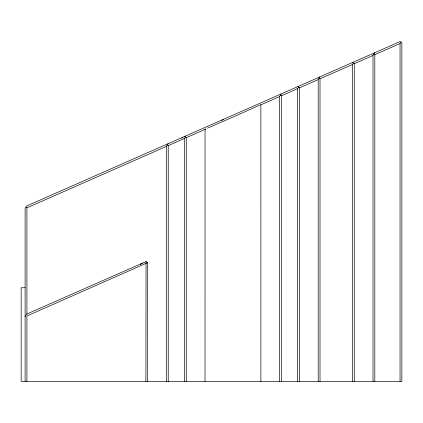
<?xml version="1.0" encoding="UTF-8"?>
<svg xmlns="http://www.w3.org/2000/svg" width="423" height="423" viewBox="0 0 423 423"><rect width="100%" height="100%" fill="white"/><g stroke="black" fill="none" stroke-linecap="round" stroke-linejoin="round"><path stroke-width="0.63" d="M205.012 381.477L205.044 129.195L205.774 128.883M25.116 316.589L26.765 314.056L146.041 261.557L145.887 381.477M168.084 143.698L166.435 146.226L166.435 381.477M181.848 138.358L182.509 137.348M184.46 381.477L184.46 138.458L185.438 136.957M281.284 93.864L279.635 96.396L279.635 381.477M297.66 381.477L297.66 88.629L298.638 87.127M319.862 76.886L318.212 79.413L318.212 381.477M352.459 381.477L352.459 64.508L353.438 63.006M374.656 52.764L373.007 55.291L373.007 381.477M400.047 381.477L400.047 43.558L401.025 42.062M221.71 120.523L223.259 119.408M140.637 264.238L142.281 263.206L140.605 264.253M147.69 381.477L147.69 262.63L26.919 315.96L26.919 381.477M25.94 207.17L26.919 207.804L166.435 146.39M167.259 144.962L168.238 145.597L184.46 138.458M186.263 137.665L205.583 129.158M260.922 104.804L279.635 96.56M280.46 95.133L281.438 95.767L297.66 88.629M299.463 87.836L318.212 79.582M319.037 78.149L320.015 78.789L352.459 64.508M354.263 63.714L373.007 55.461M373.832 54.028L374.81 54.667L400.047 43.558M207.434 128.169L226.506 119.899A33.269 0.338 -23.8 0 0 239.555 114.162L260.859 104.624L260.891 381.477M25.116 287.746L21.15 287.746L21.15 381.477L401.85 381.477L401.85 42.596L400.2 41.523L26.765 205.906L25.116 208.433L25.116 381.477M352.613 62.467L354.263 63.545L354.263 381.477M297.813 86.588L299.463 87.667L299.463 381.477M184.613 136.423L186.263 137.496L186.263 381.477M146.041 261.557L147.69 262.63M374.81 54.667L374.81 381.477M320.015 78.789L320.015 381.477M281.438 95.767L281.438 381.477M168.238 145.597L168.238 381.477M26.919 207.804L26.919 313.993"/></g></svg>
